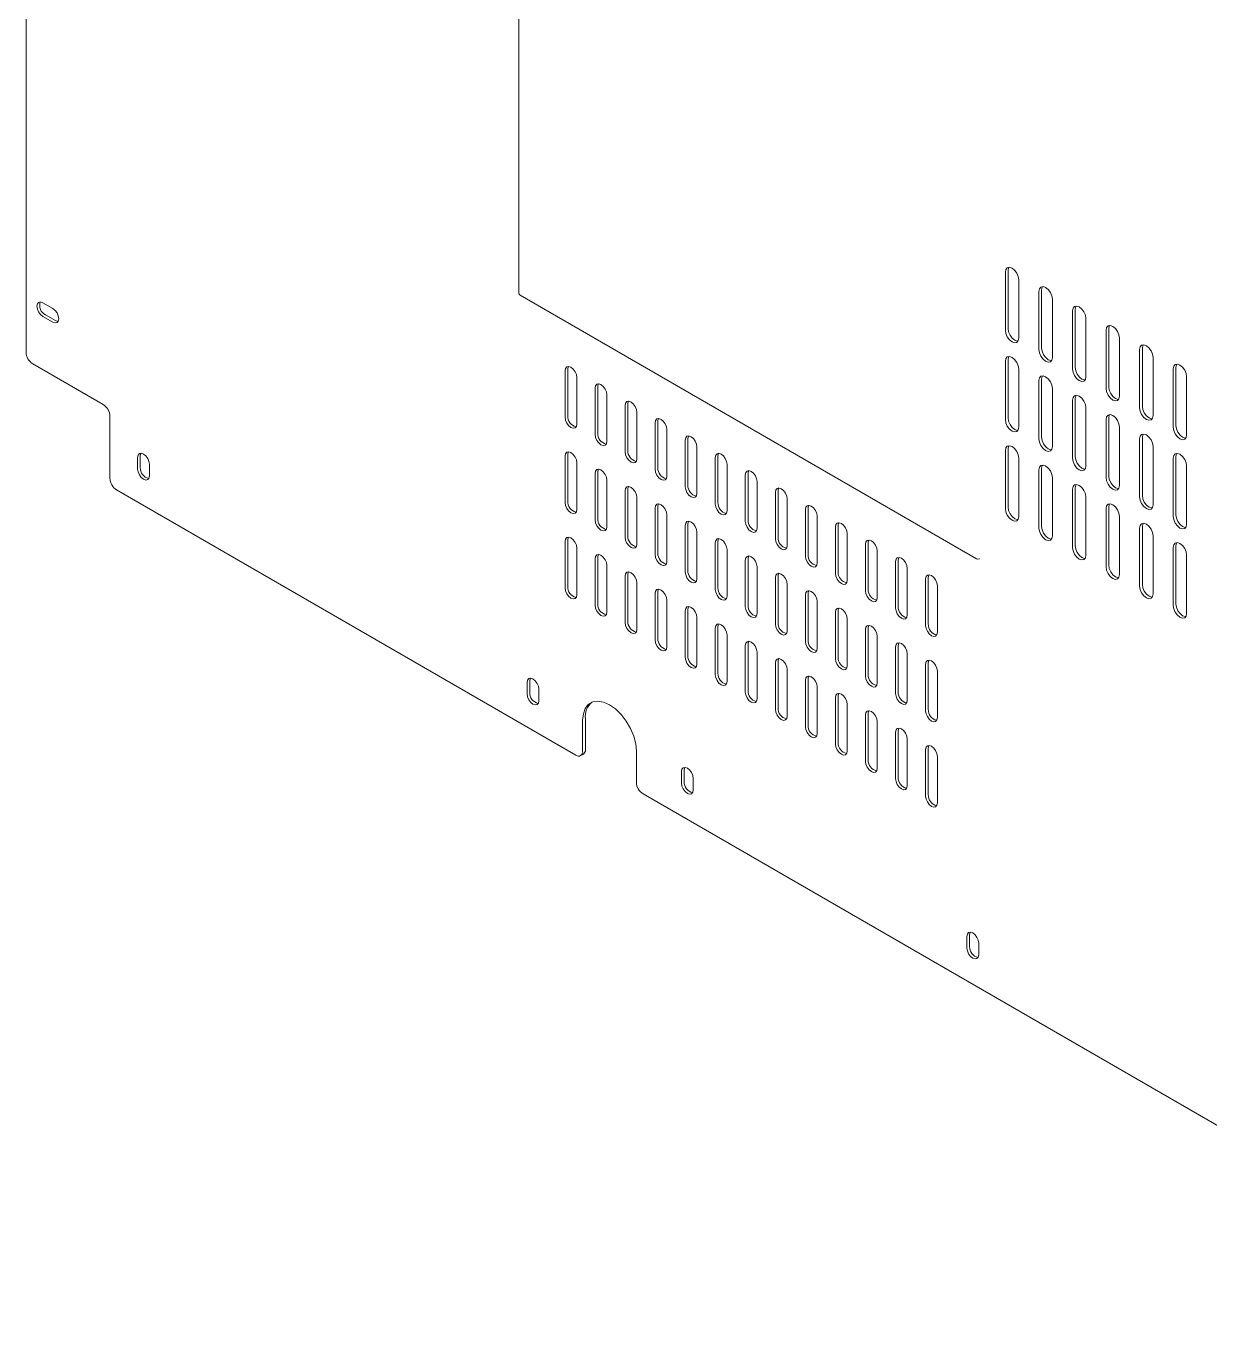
# Model space of a CAD drawing. Header units: millimetres. Extents: x 2 to 295, y 1 to 209.
# Drawn here: x 245.96 to 270.9, y 52.46 to 79.85 of the extents above; entities that cross this region are included whole.
import ezdxf

# ---------------------------------------------------------------- set-up
doc = ezdxf.new("R2010")
doc.units = ezdxf.units.MM

msp = doc.modelspace()

# ---------------------------------------------------------------- linework, layer by layer
at = {"color": 7, "linetype": 'Continuous', "lineweight": 15}
for p, q in [((256.3429, 93.7436), (256.3429, 74.2283)), ((245.9631, 72.9821), (245.9631, 85.3119)), ((266.5894, 74.6702), (266.5894, 73.4454)), ((266.646, 74.7028), (266.646, 73.478)), ((266.8723, 73.2821), (266.8723, 74.5069)), ((267.2965, 74.262), (267.2965, 73.0372)), ((267.3531, 74.2946), (267.3531, 73.0698)), ((246.3167, 74.0232), (246.5288, 73.9007)), ((256.3679, 74.185), (265.9846, 68.6334)), ((267.5794, 72.8739), (267.5794, 74.0987)), ((246.3167, 73.7374), (246.5288, 73.615)), ((246.3732, 73.7701), (246.5854, 73.6476)), ((268.0036, 73.8538), (268.0036, 72.629)), ((268.0602, 73.8864), (268.0602, 72.6616)), ((268.2865, 72.4657), (268.2865, 73.6905)), ((268.7107, 73.4456), (268.7107, 72.2208)), ((268.7673, 73.4782), (268.7673, 72.2534)), ((268.9936, 72.0575), (268.9936, 73.2823)), ((269.4178, 73.0374), (269.4178, 71.8126)), ((269.4744, 73.07), (269.4744, 71.8452)), ((269.7007, 71.6493), (269.7007, 72.8741)), ((247.5895, 71.8799), (246.1045, 72.7371)), ((257.3157, 72.5933), (257.3157, 71.6134)), ((257.3723, 72.6259), (257.3723, 71.6461)), ((266.5894, 72.7921), (266.5894, 71.5673)), ((266.646, 72.8248), (266.646, 71.6)), ((266.8723, 71.404), (266.8723, 72.6289)), ((270.1249, 72.6292), (270.1249, 71.4043)), ((270.1815, 72.6618), (270.1815, 71.437)), ((257.5632, 71.4705), (257.5632, 72.4504)), ((267.2965, 72.3839), (267.2965, 71.1591)), ((267.3531, 72.4166), (267.3531, 71.1918)), ((270.4078, 71.2411), (270.4078, 72.4659)), ((257.9486, 72.2279), (257.9486, 71.2481)), ((258.0051, 72.2606), (258.0051, 71.2807)), ((258.1961, 71.1052), (258.1961, 72.085)), ((267.5794, 70.9958), (267.5794, 72.2207)), ((258.5814, 71.8626), (258.5814, 70.8827)), ((258.638, 71.8952), (258.638, 70.9154)), ((268.0036, 71.9757), (268.0036, 70.7509)), ((268.0602, 72.0084), (268.0602, 70.7836)), ((268.2865, 70.5876), (268.2865, 71.8124)), ((247.7309, 70.3285), (247.7309, 71.635)), ((258.8289, 70.7398), (258.8289, 71.7197)), ((259.2143, 71.4972), (259.2143, 70.5174)), ((259.2709, 71.5299), (259.2709, 70.55)), ((268.7107, 71.5675), (268.7107, 70.3427)), ((268.7673, 71.6002), (268.7673, 70.3754)), ((259.4618, 70.3745), (259.4618, 71.3544)), ((268.9936, 70.1794), (268.9936, 71.4042)), ((259.8471, 71.1319), (259.8471, 70.152)), ((259.9037, 71.1645), (259.9037, 70.1847)), ((260.0946, 70.0092), (260.0946, 70.989)), ((266.646, 70.9467), (266.646, 69.7219)), ((269.4178, 71.1593), (269.4178, 69.9345)), ((269.4744, 71.192), (269.4744, 69.9672)), ((269.7007, 69.7712), (269.7007, 70.996)), ((248.3142, 70.5225), (248.3142, 70.7674)), ((248.3708, 70.5551), (248.3708, 70.8001)), ((257.3157, 70.7969), (257.3157, 69.817)), ((257.3723, 70.8295), (257.3723, 69.8497)), ((260.48, 70.7665), (260.48, 69.7867)), ((260.5366, 70.7992), (260.5366, 69.8193)), ((266.5894, 70.9141), (266.5894, 69.6893)), ((266.8723, 69.526), (266.8723, 70.7508)), ((270.1249, 70.7511), (270.1249, 69.5263)), ((270.1815, 70.7838), (270.1815, 69.559)), ((248.5617, 70.3796), (248.5617, 70.6246)), ((257.5632, 69.6741), (257.5632, 70.654)), ((257.9486, 70.4315), (257.9486, 69.4517)), ((258.0051, 70.4642), (258.0051, 69.4843)), ((260.7275, 69.6438), (260.7275, 70.6237)), ((261.1129, 70.4012), (261.1129, 69.4213)), ((261.1694, 70.4339), (261.1694, 69.454)), ((267.2965, 70.5059), (267.2965, 69.2811)), ((267.3531, 70.5385), (267.3531, 69.3137)), ((270.4078, 69.363), (270.4078, 70.5878)), ((258.1961, 69.3088), (258.1961, 70.2887)), ((261.3604, 69.2785), (261.3604, 70.2583)), ((267.5794, 69.1178), (267.5794, 70.3426)), ((268.0602, 70.1303), (268.0602, 68.9055)), ((247.8723, 70.0835), (257.5455, 64.4993)), ((258.5814, 70.0662), (258.5814, 69.0863)), ((258.638, 70.0988), (258.638, 69.119)), ((258.8289, 68.9435), (258.8289, 69.9233)), ((261.7457, 70.0359), (261.7457, 69.056)), ((261.8023, 70.0685), (261.8023, 69.0887)), ((261.9932, 68.9131), (261.9932, 69.893)), ((268.0036, 70.0977), (268.0036, 68.8729)), ((268.2865, 68.7096), (268.2865, 69.9344)), ((259.2143, 69.7008), (259.2143, 68.721)), ((259.2709, 69.7335), (259.2709, 68.7536)), ((262.3786, 69.6705), (262.3786, 68.6907)), ((262.4352, 69.7032), (262.4352, 68.7233)), ((268.7107, 69.6895), (268.7107, 68.4647)), ((268.7673, 69.7221), (268.7673, 68.4973)), ((259.4618, 68.5781), (259.4618, 69.558)), ((259.8471, 69.3355), (259.8471, 68.3556)), ((259.9037, 69.3682), (259.9037, 68.3883)), ((262.6261, 68.5478), (262.6261, 69.5276)), ((263.0115, 69.3052), (263.0115, 68.3253)), ((263.068, 69.3378), (263.068, 68.358)), ((268.9936, 68.3014), (268.9936, 69.5262)), ((269.4744, 69.3139), (269.4744, 68.0891)), ((257.3723, 69.0331), (257.3723, 68.0533)), ((260.0946, 68.2128), (260.0946, 69.1926)), ((263.2589, 68.1825), (263.2589, 69.1623)), ((269.4178, 69.2813), (269.4178, 68.0565)), ((269.7007, 67.8932), (269.7007, 69.118)), ((257.3157, 69.0005), (257.3157, 68.0206)), ((257.5632, 67.8778), (257.5632, 68.8576)), ((260.48, 68.9702), (260.48, 67.9903)), ((260.5366, 69.0028), (260.5366, 68.023)), ((260.7275, 67.8474), (260.7275, 68.8273)), ((263.6443, 68.9398), (263.6443, 67.96)), ((263.7009, 68.9725), (263.7009, 67.9926)), ((263.8918, 67.8171), (263.8918, 68.797)), ((270.1249, 68.8731), (270.1249, 67.6483)), ((270.1815, 68.9057), (270.1815, 67.6809)), ((257.9486, 68.6351), (257.9486, 67.6553)), ((258.0051, 68.6678), (258.0051, 67.6879)), ((258.1961, 67.5124), (258.1961, 68.4923)), ((261.1129, 68.6048), (261.1129, 67.625)), ((261.1694, 68.6375), (261.1694, 67.6576)), ((264.2772, 68.5745), (264.2772, 67.5946)), ((264.3337, 68.6071), (264.3337, 67.6273)), ((270.4078, 67.485), (270.4078, 68.7098)), ((258.5814, 68.2698), (258.5814, 67.2899)), ((258.638, 68.3024), (258.638, 67.3226)), ((261.3604, 67.4821), (261.3604, 68.4619)), ((261.7457, 68.2395), (261.7457, 67.2596)), ((261.8023, 68.2721), (261.8023, 67.2923)), ((264.5247, 67.4518), (264.5247, 68.4316)), ((264.91, 68.2091), (264.91, 67.2293)), ((264.9666, 68.2418), (264.9666, 67.262)), ((258.8289, 67.1471), (258.8289, 68.1269)), ((259.2709, 67.9371), (259.2709, 66.9573)), ((261.9932, 67.1167), (261.9932, 68.0966)), ((265.1575, 67.0864), (265.1575, 68.0663)), ((259.2143, 67.9044), (259.2143, 66.9246)), ((259.4618, 66.7817), (259.4618, 67.7616)), ((262.3786, 67.8741), (262.3786, 66.8943)), ((262.4352, 67.9068), (262.4352, 66.9269)), ((262.6261, 66.7514), (262.6261, 67.7313)), ((259.8471, 67.5391), (259.8471, 66.5593)), ((259.9037, 67.5718), (259.9037, 66.5919)), ((260.0946, 66.4164), (260.0946, 67.3962)), ((263.0115, 67.5088), (263.0115, 66.5289)), ((263.068, 67.5414), (263.068, 66.5616)), ((260.48, 67.1738), (260.48, 66.1939)), ((260.5366, 67.2064), (260.5366, 66.2266)), ((263.2589, 66.3861), (263.2589, 67.3659)), ((263.6443, 67.1434), (263.6443, 66.1636)), ((263.7009, 67.1761), (263.7009, 66.1962)), ((260.7275, 66.051), (260.7275, 67.0309)), ((261.1694, 66.8411), (261.1694, 65.8612)), ((263.8918, 66.0207), (263.8918, 67.0006)), ((261.1129, 66.8084), (261.1129, 65.8286)), ((261.3604, 65.6857), (261.3604, 66.6655)), ((264.2772, 66.7781), (264.2772, 65.7982)), ((264.3337, 66.8108), (264.3337, 65.8309)), ((264.5247, 65.6554), (264.5247, 66.6352)), ((261.7457, 66.4431), (261.7457, 65.4632)), ((261.8023, 66.4757), (261.8023, 65.4959)), ((261.9932, 65.3204), (261.9932, 66.3002)), ((264.91, 66.4128), (264.91, 65.4329)), ((264.9666, 66.4454), (264.9666, 65.4656)), ((256.5167, 65.7873), (256.5167, 66.0323)), ((256.5732, 65.82), (256.5732, 66.0649)), ((262.3786, 66.0777), (262.3786, 65.0979)), ((262.4352, 66.1104), (262.4352, 65.1305)), ((265.1575, 65.29), (265.1575, 66.2699)), ((256.7642, 65.6444), (256.7642, 65.8894)), ((262.6261, 64.955), (262.6261, 65.9349)), ((263.068, 65.745), (263.068, 64.7652)), ((263.0115, 65.7124), (263.0115, 64.7325)), ((263.2589, 64.5897), (263.2589, 65.5695)), ((257.6869, 65.2342), (257.6869, 64.581)), ((257.7435, 65.2669), (257.7435, 64.6136)), ((263.6443, 65.347), (263.6443, 64.3672)), ((263.7009, 65.3797), (263.7009, 64.3999)), ((263.8918, 64.2243), (263.8918, 65.2042)), ((264.2772, 64.9817), (264.2772, 64.0019)), ((264.3337, 65.0144), (264.3337, 64.0345)), ((264.5247, 63.859), (264.5247, 64.8388)), ((264.9666, 64.649), (264.9666, 63.6692)), ((257.6455, 64.4894), (257.7021, 64.5221)), ((258.8183, 64.5811), (258.8183, 63.9279)), ((264.91, 64.6164), (264.91, 63.6365)), ((265.1575, 63.4936), (265.1575, 64.4735)), ((259.7694, 63.9096), (259.7694, 64.1545)), ((259.8259, 63.9422), (259.8259, 64.1872)), ((260.0169, 63.7667), (260.0169, 64.0117)), ((258.9597, 63.6829), (278.3981, 52.4614)), ((265.7798, 60.4398), (265.7798, 60.6848)), ((265.8363, 60.4725), (265.8363, 60.7175)), ((266.0273, 60.297), (266.0273, 60.5419))]:
    msp.add_line(p, q, dxfattribs=at)
at = {"color": 7, "linetype": 'Continuous', "lineweight": 15, "flags": 128}
for points in [[(266.8723, 74.5069), (266.8615, 74.5756), (266.8308, 74.6463), (266.785, 74.7082), (266.7308, 74.7518), (266.6767, 74.7707), (266.6308, 74.7617), (266.6002, 74.7265), (266.5894, 74.6702)], [(266.6632, 74.771), (266.6567, 74.7591), (266.646, 74.7028)], [(267.5794, 74.0987), (267.5686, 74.1674), (267.5379, 74.2381), (267.4921, 74.3), (267.4379, 74.3436), (267.3838, 74.3625), (267.3379, 74.3535), (267.3073, 74.3183), (267.2965, 74.262)], [(267.3703, 74.3628), (267.3639, 74.3509), (267.3531, 74.2946)], [(246.3167, 74.0232), (246.2693, 74.0397), (246.2292, 74.0319), (246.2023, 74.001), (246.1929, 73.9518), (246.2023, 73.8916), (246.2292, 73.8298), (246.2693, 73.7756), (246.3167, 73.7374)], [(268.2865, 73.6905), (268.2757, 73.7592), (268.245, 73.8299), (268.1992, 73.8918), (268.145, 73.9354), (268.0909, 73.9543), (268.045, 73.9453), (268.0144, 73.9101), (268.0036, 73.8538)], [(268.0774, 73.9546), (268.071, 73.9427), (268.0602, 73.8864)], [(246.5288, 73.615), (246.5761, 73.5985), (246.6163, 73.6063), (246.6431, 73.6372), (246.6525, 73.6864), (246.6431, 73.7465), (246.6163, 73.8084), (246.5761, 73.8625), (246.5288, 73.9007)], [(246.5854, 73.6476), (246.6327, 73.6312), (246.6399, 73.6308)], [(266.5894, 73.4454), (266.6002, 73.3767), (266.6308, 73.306), (266.6767, 73.2441), (266.7308, 73.2004), (266.785, 73.1816), (266.8308, 73.1905), (266.8615, 73.2258), (266.8723, 73.2821)], [(266.646, 73.478), (266.6567, 73.4093), (266.6874, 73.3386), (266.7333, 73.2767), (266.7874, 73.2331), (266.8415, 73.2143), (266.855, 73.2139)], [(268.9936, 73.2823), (268.9828, 73.351), (268.9522, 73.4217), (268.9063, 73.4836), (268.8522, 73.5272), (268.798, 73.546), (268.7522, 73.5371), (268.7215, 73.5018), (268.7107, 73.4456)], [(268.7845, 73.5464), (268.7781, 73.5345), (268.7673, 73.4782)], [(269.7007, 72.8741), (269.6899, 72.9428), (269.6593, 73.0135), (269.6134, 73.0754), (269.5593, 73.119), (269.5051, 73.1378), (269.4593, 73.1289), (269.4286, 73.0936), (269.4178, 73.0374)], [(269.4916, 73.1382), (269.4852, 73.1263), (269.4744, 73.07)], [(266.8723, 72.6289), (266.8615, 72.6976), (266.8308, 72.7682), (266.785, 72.8301), (266.7308, 72.8738), (266.6767, 72.8926), (266.6308, 72.8837), (266.6002, 72.8484), (266.5894, 72.7921)], [(266.6632, 72.893), (266.6567, 72.8811), (266.646, 72.8248)], [(267.2965, 73.0372), (267.3073, 72.9685), (267.3379, 72.8978), (267.3838, 72.8359), (267.4379, 72.7922), (267.4921, 72.7734), (267.5379, 72.7823), (267.5686, 72.8176), (267.5794, 72.8739)], [(267.3531, 73.0698), (267.3639, 73.0011), (267.3945, 72.9304), (267.4404, 72.8685), (267.4945, 72.8249), (267.5486, 72.8061), (267.5621, 72.8057)], [(257.5632, 72.4504), (257.5538, 72.5105), (257.5269, 72.5723), (257.4868, 72.6265), (257.4394, 72.6647), (257.3921, 72.6812), (257.3519, 72.6734), (257.3251, 72.6425), (257.3157, 72.5933)], [(257.3849, 72.6816), (257.3817, 72.6752), (257.3723, 72.6259)], [(268.0036, 72.629), (268.0144, 72.5603), (268.045, 72.4896), (268.0909, 72.4277), (268.145, 72.384), (268.1992, 72.3652), (268.245, 72.3741), (268.2757, 72.4094), (268.2865, 72.4657)], [(268.0602, 72.6616), (268.071, 72.5929), (268.1016, 72.5222), (268.1475, 72.4603), (268.2016, 72.4167), (268.2557, 72.3979), (268.2692, 72.3975)], [(270.4078, 72.4659), (270.397, 72.5346), (270.3664, 72.6053), (270.3205, 72.6672), (270.2664, 72.7108), (270.2122, 72.7296), (270.1664, 72.7207), (270.1357, 72.6854), (270.1249, 72.6292)], [(270.1987, 72.73), (270.1923, 72.7181), (270.1815, 72.6618)], [(258.1961, 72.085), (258.1866, 72.1452), (258.1598, 72.207), (258.1197, 72.2612), (258.0723, 72.2994), (258.025, 72.3158), (257.9848, 72.308), (257.958, 72.2772), (257.9486, 72.2279)], [(258.0178, 72.3162), (258.0146, 72.3098), (258.0051, 72.2606)], [(267.5794, 72.2207), (267.5686, 72.2894), (267.5379, 72.36), (267.4921, 72.4219), (267.4379, 72.4656), (267.3838, 72.4844), (267.3379, 72.4755), (267.3073, 72.4402), (267.2965, 72.3839)], [(267.3703, 72.4848), (267.3639, 72.4729), (267.3531, 72.4166)], [(268.2865, 71.8124), (268.2757, 71.8812), (268.245, 71.9518), (268.1992, 72.0137), (268.145, 72.0574), (268.0909, 72.0762), (268.045, 72.0673), (268.0144, 72.032), (268.0036, 71.9757)], [(268.0774, 72.0766), (268.071, 72.0647), (268.0602, 72.0084)], [(268.7107, 72.2208), (268.7215, 72.152), (268.7522, 72.0814), (268.798, 72.0195), (268.8522, 71.9758), (268.9063, 71.957), (268.9522, 71.9659), (268.9828, 72.0012), (268.9936, 72.0575)], [(268.7673, 72.2534), (268.7781, 72.1847), (268.8087, 72.114), (268.8546, 72.0521), (268.9087, 72.0085), (268.9628, 71.9897), (268.9763, 71.9893)], [(258.8289, 71.7197), (258.8195, 71.7798), (258.7927, 71.8417), (258.7525, 71.8958), (258.7052, 71.934), (258.6578, 71.9505), (258.6177, 71.9427), (258.5908, 71.9118), (258.5814, 71.8626)], [(258.6507, 71.9509), (258.6474, 71.9445), (258.638, 71.8952)], [(269.4178, 71.8126), (269.4286, 71.7438), (269.4593, 71.6732), (269.5051, 71.6113), (269.5593, 71.5676), (269.6134, 71.5488), (269.6593, 71.5577), (269.6899, 71.593), (269.7007, 71.6493)], [(269.4744, 71.8452), (269.4852, 71.7765), (269.5158, 71.7058), (269.5617, 71.6439), (269.6158, 71.6003), (269.6699, 71.5814), (269.6835, 71.5811)], [(257.3157, 71.6134), (257.3251, 71.5533), (257.3519, 71.4914), (257.3921, 71.4373), (257.4394, 71.3991), (257.4868, 71.3826), (257.5269, 71.3904), (257.5538, 71.4213), (257.5632, 71.4705)], [(259.4618, 71.3544), (259.4524, 71.4145), (259.4255, 71.4763), (259.3854, 71.5305), (259.338, 71.5687), (259.2907, 71.5851), (259.2505, 71.5773), (259.2237, 71.5465), (259.2143, 71.4972)], [(259.2835, 71.5855), (259.2803, 71.5791), (259.2709, 71.5299)], [(266.5894, 71.5673), (266.6002, 71.4986), (266.6308, 71.4279), (266.6767, 71.366), (266.7308, 71.3224), (266.785, 71.3036), (266.8308, 71.3125), (266.8615, 71.3478), (266.8723, 71.404)], [(266.646, 71.6), (266.6567, 71.5313), (266.6874, 71.4606), (266.7333, 71.3987), (266.7874, 71.355), (266.8415, 71.3362), (266.855, 71.3359)], [(268.9936, 71.4042), (268.9828, 71.473), (268.9522, 71.5436), (268.9063, 71.6055), (268.8522, 71.6492), (268.798, 71.668), (268.7522, 71.6591), (268.7215, 71.6238), (268.7107, 71.5675)], [(268.7845, 71.6683), (268.7781, 71.6565), (268.7673, 71.6002)], [(257.9486, 71.2481), (257.958, 71.1879), (257.9848, 71.1261), (258.025, 71.0719), (258.0723, 71.0337), (258.1197, 71.0173), (258.1598, 71.0251), (258.1866, 71.0559), (258.1961, 71.1052)], [(260.0946, 70.989), (260.0852, 71.0491), (260.0584, 71.111), (260.0182, 71.1651), (259.9709, 71.2033), (259.9235, 71.2198), (259.8834, 71.212), (259.8566, 71.1811), (259.8471, 71.1319)], [(259.9164, 71.2202), (259.9131, 71.2138), (259.9037, 71.1645)], [(269.7007, 70.996), (269.6899, 71.0647), (269.6593, 71.1354), (269.6134, 71.1973), (269.5593, 71.241), (269.5051, 71.2598), (269.4593, 71.2509), (269.4286, 71.2156), (269.4178, 71.1593)], [(269.4916, 71.2601), (269.4852, 71.2483), (269.4744, 71.192)], [(270.1249, 71.4043), (270.1357, 71.3356), (270.1664, 71.265), (270.2122, 71.2031), (270.2664, 71.1594), (270.3205, 71.1406), (270.3664, 71.1495), (270.397, 71.1848), (270.4078, 71.2411)], [(270.1815, 71.437), (270.1923, 71.3683), (270.2229, 71.2976), (270.2688, 71.2357), (270.3229, 71.1921), (270.3771, 71.1732), (270.3906, 71.1729)], [(266.8723, 70.7508), (266.8615, 70.8195), (266.8308, 70.8902), (266.785, 70.9521), (266.7308, 70.9958), (266.6767, 71.0146), (266.6308, 71.0057), (266.6002, 70.9704), (266.5894, 70.9141)], [(266.6632, 71.0149), (266.6567, 71.003), (266.646, 70.9467)], [(267.2965, 71.1591), (267.3073, 71.0904), (267.3379, 71.0197), (267.3838, 70.9578), (267.4379, 70.9142), (267.4921, 70.8954), (267.5379, 70.9043), (267.5686, 70.9396), (267.5794, 70.9958)], [(267.3531, 71.1918), (267.3639, 71.1231), (267.3945, 71.0524), (267.4404, 70.9905), (267.4945, 70.9468), (267.5486, 70.928), (267.5621, 70.9277)], [(248.5617, 70.6246), (248.5523, 70.6847), (248.5255, 70.7465), (248.4853, 70.8007), (248.438, 70.8389), (248.3906, 70.8554), (248.3505, 70.8476), (248.3237, 70.8167), (248.3142, 70.7674)], [(248.3835, 70.8558), (248.3802, 70.8493), (248.3708, 70.8001)], [(257.5632, 70.654), (257.5538, 70.7141), (257.5269, 70.776), (257.4868, 70.8301), (257.4394, 70.8683), (257.3921, 70.8848), (257.3519, 70.877), (257.3251, 70.8461), (257.3157, 70.7969)], [(257.3849, 70.8852), (257.3817, 70.8788), (257.3723, 70.8295)], [(258.5814, 70.8827), (258.5908, 70.8226), (258.6177, 70.7608), (258.6578, 70.7066), (258.7052, 70.6684), (258.7525, 70.6519), (258.7927, 70.6597), (258.8195, 70.6906), (258.8289, 70.7398)], [(260.7275, 70.6237), (260.7181, 70.6838), (260.6913, 70.7456), (260.6511, 70.7998), (260.6038, 70.838), (260.5564, 70.8545), (260.5163, 70.8467), (260.4894, 70.8158), (260.48, 70.7665)], [(260.5492, 70.8549), (260.546, 70.8484), (260.5366, 70.7992)], [(268.0036, 70.7509), (268.0144, 70.6822), (268.045, 70.6115), (268.0909, 70.5496), (268.145, 70.506), (268.1992, 70.4872), (268.245, 70.4961), (268.2757, 70.5314), (268.2865, 70.5876)], [(268.0602, 70.7836), (268.071, 70.7149), (268.1016, 70.6442), (268.1475, 70.5823), (268.2016, 70.5386), (268.2557, 70.5198), (268.2692, 70.5195)], [(270.4078, 70.5878), (270.397, 70.6565), (270.3664, 70.7272), (270.3205, 70.7891), (270.2664, 70.8328), (270.2122, 70.8516), (270.1664, 70.8427), (270.1357, 70.8074), (270.1249, 70.7511)], [(270.1987, 70.8519), (270.1923, 70.8401), (270.1815, 70.7838)], [(248.3142, 70.5225), (248.3237, 70.4624), (248.3505, 70.4005), (248.3906, 70.3464), (248.438, 70.3081), (248.4853, 70.2917), (248.5255, 70.2995), (248.5523, 70.3304), (248.5617, 70.3796)], [(258.1961, 70.2887), (258.1866, 70.3488), (258.1598, 70.4106), (258.1197, 70.4648), (258.0723, 70.503), (258.025, 70.5194), (257.9848, 70.5116), (257.958, 70.4808), (257.9486, 70.4315)], [(258.0178, 70.5198), (258.0146, 70.5134), (258.0051, 70.4642)], [(259.2143, 70.5174), (259.2237, 70.4573), (259.2505, 70.3954), (259.2907, 70.3413), (259.338, 70.303), (259.3854, 70.2866), (259.4255, 70.2944), (259.4524, 70.3253), (259.4618, 70.3745)], [(261.3604, 70.2583), (261.3509, 70.3184), (261.3241, 70.3803), (261.284, 70.4344), (261.2366, 70.4727), (261.1893, 70.4891), (261.1491, 70.4813), (261.1223, 70.4504), (261.1129, 70.4012)], [(261.1821, 70.4895), (261.1789, 70.4831), (261.1694, 70.4339)], [(267.5794, 70.3426), (267.5686, 70.4113), (267.5379, 70.482), (267.4921, 70.5439), (267.4379, 70.5876), (267.3838, 70.6064), (267.3379, 70.5975), (267.3073, 70.5622), (267.2965, 70.5059)], [(267.3703, 70.6067), (267.3639, 70.5948), (267.3531, 70.5385)], [(258.8289, 69.9233), (258.8195, 69.9834), (258.7927, 70.0453), (258.7525, 70.0994), (258.7052, 70.1376), (258.6578, 70.1541), (258.6177, 70.1463), (258.5908, 70.1154), (258.5814, 70.0662)], [(258.6507, 70.1545), (258.6474, 70.1481), (258.638, 70.0988)], [(259.8471, 70.152), (259.8566, 70.0919), (259.8834, 70.0301), (259.9235, 69.9759), (259.9709, 69.9377), (260.0182, 69.9212), (260.0584, 69.929), (260.0852, 69.9599), (260.0946, 70.0092)], [(261.9932, 69.893), (261.9838, 69.9531), (261.957, 70.0149), (261.9168, 70.0691), (261.8695, 70.1073), (261.8221, 70.1238), (261.782, 70.116), (261.7551, 70.0851), (261.7457, 70.0359)], [(261.815, 70.1242), (261.8117, 70.1178), (261.8023, 70.0685)], [(268.2865, 69.9344), (268.2757, 70.0031), (268.245, 70.0738), (268.1992, 70.1357), (268.145, 70.1794), (268.0909, 70.1982), (268.045, 70.1892), (268.0144, 70.154), (268.0036, 70.0977)], [(268.0774, 70.1985), (268.071, 70.1866), (268.0602, 70.1303)], [(268.7107, 70.3427), (268.7215, 70.274), (268.7522, 70.2033), (268.798, 70.1414), (268.8522, 70.0978), (268.9063, 70.079), (268.9522, 70.0879), (268.9828, 70.1231), (268.9936, 70.1794)], [(268.7673, 70.3754), (268.7781, 70.3067), (268.8087, 70.236), (268.8546, 70.1741), (268.9087, 70.1304), (268.9628, 70.1116), (268.9763, 70.1113)], [(269.4178, 69.9345), (269.4286, 69.8658), (269.4593, 69.7951), (269.5051, 69.7332), (269.5593, 69.6896), (269.6134, 69.6707), (269.6593, 69.6797), (269.6899, 69.7149), (269.7007, 69.7712)], [(269.4744, 69.9672), (269.4852, 69.8985), (269.5158, 69.8278), (269.5617, 69.7659), (269.6158, 69.7222), (269.6699, 69.7034), (269.6835, 69.7031)], [(257.3157, 69.817), (257.3251, 69.7569), (257.3519, 69.6951), (257.3921, 69.6409), (257.4394, 69.6027), (257.4868, 69.5862), (257.5269, 69.594), (257.5538, 69.6249), (257.5632, 69.6741)], [(259.4618, 69.558), (259.4524, 69.6181), (259.4255, 69.6799), (259.3854, 69.7341), (259.338, 69.7723), (259.2907, 69.7888), (259.2505, 69.781), (259.2237, 69.7501), (259.2143, 69.7008)], [(259.2835, 69.7892), (259.2803, 69.7827), (259.2709, 69.7335)], [(260.48, 69.7867), (260.4894, 69.7266), (260.5163, 69.6647), (260.5564, 69.6106), (260.6038, 69.5724), (260.6511, 69.5559), (260.6913, 69.5637), (260.7181, 69.5946), (260.7275, 69.6438)], [(262.6261, 69.5276), (262.6167, 69.5878), (262.5898, 69.6496), (262.5497, 69.7038), (262.5023, 69.742), (262.455, 69.7584), (262.4148, 69.7506), (262.388, 69.7198), (262.3786, 69.6705)], [(262.4478, 69.7588), (262.4446, 69.7524), (262.4352, 69.7032)], [(266.5894, 69.6893), (266.6002, 69.6206), (266.6308, 69.5499), (266.6767, 69.488), (266.7308, 69.4443), (266.785, 69.4255), (266.8308, 69.4344), (266.8615, 69.4697), (266.8723, 69.526)], [(266.646, 69.7219), (266.6567, 69.6532), (266.6874, 69.5825), (266.7333, 69.5207), (266.7874, 69.477), (266.8415, 69.4582), (266.855, 69.4578)], [(268.9936, 69.5262), (268.9828, 69.5949), (268.9522, 69.6656), (268.9063, 69.7275), (268.8522, 69.7711), (268.798, 69.79), (268.7522, 69.781), (268.7215, 69.7458), (268.7107, 69.6895)], [(268.7845, 69.7903), (268.7781, 69.7784), (268.7673, 69.7221)], [(257.9486, 69.4517), (257.958, 69.3916), (257.9848, 69.3297), (258.025, 69.2756), (258.0723, 69.2373), (258.1197, 69.2209), (258.1598, 69.2287), (258.1866, 69.2596), (258.1961, 69.3088)], [(260.0946, 69.1926), (260.0852, 69.2527), (260.0584, 69.3146), (260.0182, 69.3687), (259.9709, 69.407), (259.9235, 69.4234), (259.8834, 69.4156), (259.8566, 69.3847), (259.8471, 69.3355)], [(259.9164, 69.4238), (259.9131, 69.4174), (259.9037, 69.3682)], [(261.1129, 69.4213), (261.1223, 69.3612), (261.1491, 69.2994), (261.1893, 69.2452), (261.2366, 69.207), (261.284, 69.1906), (261.3241, 69.1984), (261.3509, 69.2292), (261.3604, 69.2785)], [(263.2589, 69.1623), (263.2495, 69.2224), (263.2227, 69.2843), (263.1825, 69.3384), (263.1352, 69.3766), (263.0878, 69.3931), (263.0477, 69.3853), (263.0209, 69.3544), (263.0115, 69.3052)], [(263.0807, 69.3935), (263.0774, 69.3871), (263.068, 69.3378)], [(267.3531, 69.3137), (267.3639, 69.245), (267.3945, 69.1743), (267.4404, 69.1125), (267.4945, 69.0688), (267.5486, 69.05), (267.5621, 69.0496)], [(269.7007, 69.118), (269.6899, 69.1867), (269.6593, 69.2574), (269.6134, 69.3193), (269.5593, 69.3629), (269.5051, 69.3818), (269.4593, 69.3728), (269.4286, 69.3376), (269.4178, 69.2813)], [(269.4916, 69.3821), (269.4852, 69.3702), (269.4744, 69.3139)], [(270.1249, 69.5263), (270.1357, 69.4576), (270.1664, 69.3869), (270.2122, 69.325), (270.2664, 69.2814), (270.3205, 69.2625), (270.3664, 69.2715), (270.397, 69.3067), (270.4078, 69.363)], [(270.1815, 69.559), (270.1923, 69.4903), (270.2229, 69.4196), (270.2688, 69.3577), (270.3229, 69.314), (270.3771, 69.2952), (270.3906, 69.2949)], [(257.5632, 68.8576), (257.5538, 68.9177), (257.5269, 68.9796), (257.4868, 69.0337), (257.4394, 69.0719), (257.3921, 69.0884), (257.3519, 69.0806), (257.3251, 69.0497), (257.3157, 69.0005)], [(257.3849, 69.0888), (257.3817, 69.0824), (257.3723, 69.0331)], [(258.5814, 69.0863), (258.5908, 69.0262), (258.6177, 68.9644), (258.6578, 68.9102), (258.7052, 68.872), (258.7525, 68.8555), (258.7927, 68.8633), (258.8195, 68.8942), (258.8289, 68.9435)], [(260.7275, 68.8273), (260.7181, 68.8874), (260.6913, 68.9492), (260.6511, 69.0034), (260.6038, 69.0416), (260.5564, 69.0581), (260.5163, 69.0503), (260.4894, 69.0194), (260.48, 68.9702)], [(260.5492, 69.0585), (260.546, 69.0521), (260.5366, 69.0028)], [(261.7457, 69.056), (261.7551, 68.9959), (261.782, 68.934), (261.8221, 68.8799), (261.8695, 68.8417), (261.9168, 68.8252), (261.957, 68.833), (261.9838, 68.8639), (261.9932, 68.9131)], [(263.8918, 68.797), (263.8824, 68.8571), (263.8556, 68.9189), (263.8154, 68.9731), (263.7681, 69.0113), (263.7207, 69.0277), (263.6806, 69.0199), (263.6537, 68.9891), (263.6443, 68.9398)], [(263.7135, 69.0281), (263.7103, 69.0217), (263.7009, 68.9725)], [(267.2965, 69.2811), (267.3073, 69.2124), (267.3379, 69.1417), (267.3838, 69.0798), (267.4379, 69.0361), (267.4921, 69.0173), (267.5379, 69.0262), (267.5686, 69.0615), (267.5794, 69.1178)], [(268.0036, 68.8729), (268.0144, 68.8042), (268.045, 68.7335), (268.0909, 68.6716), (268.145, 68.6279), (268.1992, 68.6091), (268.245, 68.618), (268.2757, 68.6533), (268.2865, 68.7096)], [(268.0602, 68.9055), (268.071, 68.8368), (268.1016, 68.7661), (268.1475, 68.7043), (268.2016, 68.6606), (268.2557, 68.6418), (268.2692, 68.6414)], [(270.4078, 68.7098), (270.397, 68.7785), (270.3664, 68.8492), (270.3205, 68.9111), (270.2664, 68.9547), (270.2122, 68.9736), (270.1664, 68.9646), (270.1357, 68.9294), (270.1249, 68.8731)], [(270.1987, 68.9739), (270.1923, 68.962), (270.1815, 68.9057)], [(258.1961, 68.4923), (258.1866, 68.5524), (258.1598, 68.6142), (258.1197, 68.6684), (258.0723, 68.7066), (258.025, 68.7231), (257.9848, 68.7153), (257.958, 68.6844), (257.9486, 68.6351)], [(258.0178, 68.7234), (258.0146, 68.717), (258.0051, 68.6678)], [(259.2143, 68.721), (259.2237, 68.6609), (259.2505, 68.599), (259.2907, 68.5449), (259.338, 68.5067), (259.3854, 68.4902), (259.4255, 68.498), (259.4524, 68.5289), (259.4618, 68.5781)], [(261.3604, 68.4619), (261.3509, 68.5221), (261.3241, 68.5839), (261.284, 68.6381), (261.2366, 68.6763), (261.1893, 68.6927), (261.1491, 68.6849), (261.1223, 68.6541), (261.1129, 68.6048)], [(261.1821, 68.6931), (261.1789, 68.6867), (261.1694, 68.6375)], [(262.3786, 68.6907), (262.388, 68.6305), (262.4148, 68.5687), (262.455, 68.5145), (262.5023, 68.4763), (262.5497, 68.4599), (262.5898, 68.4677), (262.6167, 68.4985), (262.6261, 68.5478)], [(264.5247, 68.4316), (264.5152, 68.4917), (264.4884, 68.5536), (264.4483, 68.6077), (264.4009, 68.6459), (264.3536, 68.6624), (264.3134, 68.6546), (264.2866, 68.6237), (264.2772, 68.5745)], [(264.3464, 68.6628), (264.3432, 68.6564), (264.3337, 68.6071)], [(268.7673, 68.4973), (268.7781, 68.4286), (268.8087, 68.3579), (268.8546, 68.296), (268.9087, 68.2524), (268.9628, 68.2336), (268.9763, 68.2332)], [(258.8289, 68.1269), (258.8195, 68.187), (258.7927, 68.2489), (258.7525, 68.303), (258.7052, 68.3412), (258.6578, 68.3577), (258.6177, 68.3499), (258.5908, 68.319), (258.5814, 68.2698)], [(258.6507, 68.3581), (258.6474, 68.3517), (258.638, 68.3024)], [(259.8471, 68.3556), (259.8566, 68.2955), (259.8834, 68.2337), (259.9235, 68.1795), (259.9709, 68.1413), (260.0182, 68.1249), (260.0584, 68.1327), (260.0852, 68.1635), (260.0946, 68.2128)], [(261.9932, 68.0966), (261.9838, 68.1567), (261.957, 68.2186), (261.9168, 68.2727), (261.8695, 68.3109), (261.8221, 68.3274), (261.782, 68.3196), (261.7551, 68.2887), (261.7457, 68.2395)], [(261.815, 68.3278), (261.8117, 68.3214), (261.8023, 68.2721)], [(263.0115, 68.3253), (263.0209, 68.2652), (263.0477, 68.2034), (263.0878, 68.1492), (263.1352, 68.111), (263.1825, 68.0945), (263.2227, 68.1023), (263.2495, 68.1332), (263.2589, 68.1825)], [(265.1575, 68.0663), (265.1481, 68.1264), (265.1213, 68.1882), (265.0811, 68.2424), (265.0338, 68.2806), (264.9864, 68.2971), (264.9463, 68.2893), (264.9195, 68.2584), (264.91, 68.2091)], [(264.9793, 68.2975), (264.976, 68.291), (264.9666, 68.2418)], [(268.7107, 68.4647), (268.7215, 68.396), (268.7522, 68.3253), (268.798, 68.2634), (268.8522, 68.2197), (268.9063, 68.2009), (268.9522, 68.2098), (268.9828, 68.2451), (268.9936, 68.3014)], [(257.3157, 68.0206), (257.3251, 67.9605), (257.3519, 67.8987), (257.3921, 67.8445), (257.4394, 67.8063), (257.4868, 67.7898), (257.5269, 67.7976), (257.5538, 67.8285), (257.5632, 67.8778)], [(259.4618, 67.7616), (259.4524, 67.8217), (259.4255, 67.8835), (259.3854, 67.9377), (259.338, 67.9759), (259.2907, 67.9924), (259.2505, 67.9846), (259.2237, 67.9537), (259.2143, 67.9044)], [(259.2835, 67.9928), (259.2803, 67.9863), (259.2709, 67.9371)], [(260.48, 67.9903), (260.4894, 67.9302), (260.5163, 67.8683), (260.5564, 67.8142), (260.6038, 67.776), (260.6511, 67.7595), (260.6913, 67.7673), (260.7181, 67.7982), (260.7275, 67.8474)], [(262.6261, 67.7313), (262.6167, 67.7914), (262.5898, 67.8532), (262.5497, 67.9074), (262.5023, 67.9456), (262.455, 67.962), (262.4148, 67.9542), (262.388, 67.9234), (262.3786, 67.8741)], [(262.4478, 67.9624), (262.4446, 67.956), (262.4352, 67.9068)], [(263.6443, 67.96), (263.6537, 67.8999), (263.6806, 67.838), (263.7207, 67.7839), (263.7681, 67.7456), (263.8154, 67.7292), (263.8556, 67.737), (263.8824, 67.7679), (263.8918, 67.8171)], [(269.4178, 68.0565), (269.4286, 67.9878), (269.4593, 67.9171), (269.5051, 67.8552), (269.5593, 67.8115), (269.6134, 67.7927), (269.6593, 67.8016), (269.6899, 67.8369), (269.7007, 67.8932)], [(269.4744, 68.0891), (269.4852, 68.0204), (269.5158, 67.9497), (269.5617, 67.8878), (269.6158, 67.8442), (269.6699, 67.8254), (269.6835, 67.825)], [(257.9486, 67.6553), (257.958, 67.5952), (257.9848, 67.5333), (258.025, 67.4792), (258.0723, 67.441), (258.1197, 67.4245), (258.1598, 67.4323), (258.1866, 67.4632), (258.1961, 67.5124)], [(270.1815, 67.6809), (270.1923, 67.6122), (270.2229, 67.5415), (270.2688, 67.4796), (270.3229, 67.436), (270.3771, 67.4172), (270.3906, 67.4168)], [(260.0946, 67.3962), (260.0852, 67.4564), (260.0584, 67.5182), (260.0182, 67.5723), (259.9709, 67.6106), (259.9235, 67.627), (259.8834, 67.6192), (259.8566, 67.5884), (259.8471, 67.5391)], [(259.9164, 67.6274), (259.9131, 67.621), (259.9037, 67.5718)], [(261.1129, 67.625), (261.1223, 67.5648), (261.1491, 67.503), (261.1893, 67.4488), (261.2366, 67.4106), (261.284, 67.3942), (261.3241, 67.402), (261.3509, 67.4328), (261.3604, 67.4821)], [(263.2589, 67.3659), (263.2495, 67.426), (263.2227, 67.4879), (263.1825, 67.542), (263.1352, 67.5802), (263.0878, 67.5967), (263.0477, 67.5889), (263.0209, 67.558), (263.0115, 67.5088)], [(263.0807, 67.5971), (263.0774, 67.5907), (263.068, 67.5414)], [(264.2772, 67.5946), (264.2866, 67.5345), (264.3134, 67.4727), (264.3536, 67.4185), (264.4009, 67.3803), (264.4483, 67.3638), (264.4884, 67.3716), (264.5152, 67.4025), (264.5247, 67.4518)], [(270.1249, 67.6483), (270.1357, 67.5796), (270.1664, 67.5089), (270.2122, 67.447), (270.2664, 67.4033), (270.3205, 67.3845), (270.3664, 67.3934), (270.397, 67.4287), (270.4078, 67.485)], [(258.5814, 67.2899), (258.5908, 67.2298), (258.6177, 67.168), (258.6578, 67.1138), (258.7052, 67.0756), (258.7525, 67.0592), (258.7927, 67.067), (258.8195, 67.0978), (258.8289, 67.1471)], [(260.7275, 67.0309), (260.7181, 67.091), (260.6913, 67.1529), (260.6511, 67.207), (260.6038, 67.2452), (260.5564, 67.2617), (260.5163, 67.2539), (260.4894, 67.223), (260.48, 67.1738)], [(260.5492, 67.2621), (260.546, 67.2557), (260.5366, 67.2064)], [(261.7457, 67.2596), (261.7551, 67.1995), (261.782, 67.1377), (261.8221, 67.0835), (261.8695, 67.0453), (261.9168, 67.0288), (261.957, 67.0366), (261.9838, 67.0675), (261.9932, 67.1167)], [(263.8918, 67.0006), (263.8824, 67.0607), (263.8556, 67.1225), (263.8154, 67.1767), (263.7681, 67.2149), (263.7207, 67.2314), (263.6806, 67.2236), (263.6537, 67.1927), (263.6443, 67.1434)], [(263.7135, 67.2318), (263.7103, 67.2253), (263.7009, 67.1761)], [(264.91, 67.2293), (264.9195, 67.1692), (264.9463, 67.1073), (264.9864, 67.0532), (265.0338, 67.015), (265.0811, 66.9985), (265.1213, 67.0063), (265.1481, 67.0372), (265.1575, 67.0864)], [(259.2143, 66.9246), (259.2237, 66.8645), (259.2505, 66.8026), (259.2907, 66.7485), (259.338, 66.7103), (259.3854, 66.6938), (259.4255, 66.7016), (259.4524, 66.7325), (259.4618, 66.7817)], [(261.3604, 66.6655), (261.3509, 66.7257), (261.3241, 66.7875), (261.284, 66.8417), (261.2366, 66.8799), (261.1893, 66.8963), (261.1491, 66.8885), (261.1223, 66.8577), (261.1129, 66.8084)], [(261.1821, 66.8967), (261.1789, 66.8903), (261.1694, 66.8411)], [(262.3786, 66.8943), (262.388, 66.8342), (262.4148, 66.7723), (262.455, 66.7182), (262.5023, 66.6799), (262.5497, 66.6635), (262.5898, 66.6713), (262.6167, 66.7022), (262.6261, 66.7514)], [(264.5247, 66.6352), (264.5152, 66.6953), (264.4884, 66.7572), (264.4483, 66.8113), (264.4009, 66.8496), (264.3536, 66.866), (264.3134, 66.8582), (264.2866, 66.8273), (264.2772, 66.7781)], [(264.3464, 66.8664), (264.3432, 66.86), (264.3337, 66.8108)], [(259.8471, 66.5593), (259.8566, 66.4991), (259.8834, 66.4373), (259.9235, 66.3831), (259.9709, 66.3449), (260.0182, 66.3285), (260.0584, 66.3363), (260.0852, 66.3671), (260.0946, 66.4164)], [(261.9932, 66.3002), (261.9838, 66.3603), (261.957, 66.4222), (261.9168, 66.4763), (261.8695, 66.5145), (261.8221, 66.531), (261.782, 66.5232), (261.7551, 66.4923), (261.7457, 66.4431)], [(261.815, 66.5314), (261.8117, 66.525), (261.8023, 66.4757)], [(263.0115, 66.5289), (263.0209, 66.4688), (263.0477, 66.407), (263.0878, 66.3528), (263.1352, 66.3146), (263.1825, 66.2981), (263.2227, 66.3059), (263.2495, 66.3368), (263.2589, 66.3861)], [(265.1575, 66.2699), (265.1481, 66.33), (265.1213, 66.3918), (265.0811, 66.446), (265.0338, 66.4842), (264.9864, 66.5007), (264.9463, 66.4929), (264.9195, 66.462), (264.91, 66.4128)], [(264.9793, 66.5011), (264.976, 66.4947), (264.9666, 66.4454)], [(256.7642, 65.8894), (256.7547, 65.9495), (256.7279, 66.0114), (256.6878, 66.0655), (256.6404, 66.1037), (256.5931, 66.1202), (256.5529, 66.1124), (256.5261, 66.0815), (256.5167, 66.0323)], [(256.5859, 66.1206), (256.5827, 66.1142), (256.5732, 66.0649)], [(260.48, 66.1939), (260.4894, 66.1338), (260.5163, 66.0719), (260.5564, 66.0178), (260.6038, 65.9796), (260.6511, 65.9631), (260.6913, 65.9709), (260.7181, 66.0018), (260.7275, 66.051)], [(262.6261, 65.9349), (262.6167, 65.995), (262.5898, 66.0568), (262.5497, 66.111), (262.5023, 66.1492), (262.455, 66.1657), (262.4148, 66.1579), (262.388, 66.127), (262.3786, 66.0777)], [(262.4478, 66.166), (262.4446, 66.1596), (262.4352, 66.1104)], [(263.6443, 66.1636), (263.6537, 66.1035), (263.6806, 66.0416), (263.7207, 65.9875), (263.7681, 65.9493), (263.8154, 65.9328), (263.8556, 65.9406), (263.8824, 65.9715), (263.8918, 66.0207)], [(256.5167, 65.7873), (256.5261, 65.7272), (256.5529, 65.6653), (256.5931, 65.6112), (256.6404, 65.573), (256.6878, 65.5565), (256.7279, 65.5643), (256.7547, 65.5952), (256.7642, 65.6444)], [(261.1129, 65.8286), (261.1223, 65.7684), (261.1491, 65.7066), (261.1893, 65.6525), (261.2366, 65.6142), (261.284, 65.5978), (261.3241, 65.6056), (261.3509, 65.6365), (261.3604, 65.6857)], [(263.2589, 65.5695), (263.2495, 65.6296), (263.2227, 65.6915), (263.1825, 65.7456), (263.1352, 65.7839), (263.0878, 65.8003), (263.0477, 65.7925), (263.0209, 65.7616), (263.0115, 65.7124)], [(263.0807, 65.8007), (263.0774, 65.7943), (263.068, 65.745)], [(264.2772, 65.7982), (264.2866, 65.7381), (264.3134, 65.6763), (264.3536, 65.6221), (264.4009, 65.5839), (264.4483, 65.5675), (264.4884, 65.5753), (264.5152, 65.6061), (264.5247, 65.6554)], [(258.8183, 64.5811), (258.8041, 64.7346), (258.7623, 64.8969), (258.6949, 65.0596), (258.6053, 65.2148), (258.4981, 65.3545), (258.3785, 65.4718), (258.2526, 65.5609), (258.1267, 65.6172), (258.0072, 65.6379), (257.8999, 65.622), (257.8104, 65.5703), (257.743, 65.4853), (257.7011, 65.3714), (257.6869, 65.2342)], [(261.7457, 65.4632), (261.7551, 65.4031), (261.782, 65.3413), (261.8221, 65.2871), (261.8695, 65.2489), (261.9168, 65.2324), (261.957, 65.2402), (261.9838, 65.2711), (261.9932, 65.3204)], [(263.8918, 65.2042), (263.8824, 65.2643), (263.8556, 65.3261), (263.8154, 65.3803), (263.7681, 65.4185), (263.7207, 65.435), (263.6806, 65.4272), (263.6537, 65.3963), (263.6443, 65.347)], [(263.7135, 65.4354), (263.7103, 65.429), (263.7009, 65.3797)], [(264.91, 65.4329), (264.9195, 65.3728), (264.9463, 65.3109), (264.9864, 65.2568), (265.0338, 65.2186), (265.0811, 65.2021), (265.1213, 65.2099), (265.1481, 65.2408), (265.1575, 65.29)], [(262.3786, 65.0979), (262.388, 65.0378), (262.4148, 64.9759), (262.455, 64.9218), (262.5023, 64.8836), (262.5497, 64.8671), (262.5898, 64.8749), (262.6167, 64.9058), (262.6261, 64.955)], [(264.5247, 64.8388), (264.5152, 64.899), (264.4884, 64.9608), (264.4483, 65.015), (264.4009, 65.0532), (264.3536, 65.0696), (264.3134, 65.0618), (264.2866, 65.031), (264.2772, 64.9817)], [(264.3464, 65.07), (264.3432, 65.0636), (264.3337, 65.0144)], [(263.0115, 64.7325), (263.0209, 64.6724), (263.0477, 64.6106), (263.0878, 64.5564), (263.1352, 64.5182), (263.1825, 64.5018), (263.2227, 64.5096), (263.2495, 64.5404), (263.2589, 64.5897)], [(265.1575, 64.4735), (265.1481, 64.5336), (265.1213, 64.5955), (265.0811, 64.6496), (265.0338, 64.6878), (264.9864, 64.7043), (264.9463, 64.6965), (264.9195, 64.6656), (264.91, 64.6164)], [(264.9793, 64.7047), (264.976, 64.6983), (264.9666, 64.649)], [(263.6443, 64.3672), (263.6537, 64.3071), (263.6806, 64.2452), (263.7207, 64.1911), (263.7681, 64.1529), (263.8154, 64.1364), (263.8556, 64.1442), (263.8824, 64.1751), (263.8918, 64.2243)], [(260.0169, 64.0117), (260.0074, 64.0718), (259.9806, 64.1336), (259.9405, 64.1878), (259.8931, 64.226), (259.8458, 64.2425), (259.8056, 64.2347), (259.7788, 64.2038), (259.7694, 64.1545)], [(259.8386, 64.2429), (259.8354, 64.2364), (259.8259, 64.1872)], [(259.7694, 63.9096), (259.7788, 63.8495), (259.8056, 63.7876), (259.8458, 63.7335), (259.8931, 63.6952), (259.9405, 63.6788), (259.9806, 63.6866), (260.0074, 63.7175), (260.0169, 63.7667)], [(264.2772, 64.0019), (264.2866, 63.9417), (264.3134, 63.8799), (264.3536, 63.8257), (264.4009, 63.7875), (264.4483, 63.7711), (264.4884, 63.7789), (264.5152, 63.8097), (264.5247, 63.859)], [(264.91, 63.6365), (264.9195, 63.5764), (264.9463, 63.5145), (264.9864, 63.4604), (265.0338, 63.4222), (265.0811, 63.4057), (265.1213, 63.4135), (265.1481, 63.4444), (265.1575, 63.4936)], [(266.0273, 60.5419), (266.0178, 60.6021), (265.991, 60.6639), (265.9509, 60.718), (265.9035, 60.7563), (265.8562, 60.7727), (265.816, 60.7649), (265.7892, 60.734), (265.7798, 60.6848)], [(265.849, 60.7731), (265.8458, 60.7667), (265.8363, 60.7175)], [(265.7798, 60.4398), (265.7892, 60.3797), (265.816, 60.3179), (265.8562, 60.2637), (265.9035, 60.2255), (265.9509, 60.209), (265.991, 60.2168), (266.0178, 60.2477), (266.0273, 60.297)]]:
    msp.add_lwpolyline(points, dxfattribs=at)
at = {"color": 7, "linetype": 'Continuous', "lineweight": 15}
for centre, radius, start, end in [((256.3929, 74.2283), 0.05, 180, 240.00269), ((246.4749, 73.9698), 0.2241, 161.71516, 243.01191), ((246.2701, 72.9961), 0.3074, 182.60548, 237.39452), ((247.4238, 71.621), 0.3074, 2.60548, 57.39452), ((257.596, 71.6343), 0.2241, 176.98732, 258.28042), ((258.2289, 71.2689), 0.2241, 176.98732, 258.28042), ((258.8618, 70.9036), 0.2241, 176.98732, 258.28042), ((248.5946, 70.5434), 0.2241, 176.98732, 258.28042), ((259.4946, 70.5383), 0.2241, 176.98732, 258.28042), ((248.0379, 70.3425), 0.3074, 182.60548, 237.39452), ((260.1275, 70.1729), 0.2241, 176.98732, 258.28042), ((257.596, 69.8379), 0.2241, 176.98732, 258.28042), ((260.7603, 69.8076), 0.2241, 176.98732, 258.28042), ((258.2289, 69.4726), 0.2241, 176.98732, 258.28042), ((261.3932, 69.4422), 0.2241, 176.98732, 258.28042), ((258.8618, 69.1072), 0.2241, 176.98732, 258.28042), ((262.0261, 69.0769), 0.2241, 176.98732, 258.28042), ((259.4946, 68.7419), 0.2241, 176.98732, 258.28042), ((262.6589, 68.7115), 0.2241, 176.98732, 258.28042), ((266.0096, 68.6767), 0.05, 240.00269, 299.99731), ((260.1275, 68.3765), 0.2241, 176.98732, 258.28042), ((263.2918, 68.3462), 0.2241, 176.98732, 258.28042), ((257.596, 68.0415), 0.2241, 176.98732, 258.28042), ((260.7603, 68.0112), 0.2241, 176.98732, 258.28042), ((263.9247, 67.9809), 0.2241, 176.98732, 258.28042), ((258.2289, 67.6762), 0.2241, 176.98732, 258.28042), ((261.3932, 67.6458), 0.2241, 176.98732, 258.28042), ((264.5575, 67.6155), 0.2241, 176.98732, 258.28042), ((258.8618, 67.3108), 0.2241, 176.98732, 258.28042), ((262.0261, 67.2805), 0.2241, 176.98732, 258.28042), ((265.1904, 67.2502), 0.2241, 176.98732, 258.28042), ((259.4946, 66.9455), 0.2241, 176.98732, 258.28042), ((262.6589, 66.9152), 0.2241, 176.98732, 258.28042), ((260.1275, 66.5801), 0.2241, 176.98732, 258.28042), ((263.2918, 66.5498), 0.2241, 176.98732, 258.28042), ((260.7603, 66.2148), 0.2241, 176.98732, 258.28042), ((263.9247, 66.1845), 0.2241, 176.98732, 258.28042), ((256.797, 65.8082), 0.2241, 176.98732, 258.28042), ((261.3932, 65.8494), 0.2241, 176.98732, 258.28042), ((264.5575, 65.8191), 0.2241, 176.98732, 258.28042), ((258.1473, 65.308), 0.4059, 130.82637, 185.81238), ((262.0261, 65.4841), 0.2241, 176.98732, 258.28042), ((265.1904, 65.4538), 0.2241, 176.98732, 258.28042), ((262.6589, 65.1188), 0.2241, 176.98732, 258.28042), ((263.2918, 64.7534), 0.2241, 176.98732, 258.28042), ((257.6007, 64.567), 0.0873, 230.79671, 9.21404), ((257.6484, 64.6015), 0.0959, 304.05635, 7.25583), ((263.9247, 64.3881), 0.2241, 176.98732, 258.28042), ((259.1254, 63.9418), 0.3074, 182.60548, 237.39452), ((260.0497, 63.9305), 0.2241, 176.98732, 258.28042), ((264.5575, 64.0227), 0.2241, 176.98732, 258.28042), ((265.1904, 63.6574), 0.2241, 176.98732, 258.28042), ((266.0601, 60.4607), 0.2241, 176.98732, 258.28042)]:
    msp.add_arc(centre, radius, start, end, dxfattribs=at)
msp.add_open_spline([(266.0345, 68.633), (266.0383, 68.634), (266.0425, 68.6352), (266.0412, 68.6355), (266.041, 68.6355)], degree=3, knots=[0, 0, 0, 0, 0.8855395, 1, 1, 1, 1], dxfattribs=at)

doc.saveas('drawing.dxf')
